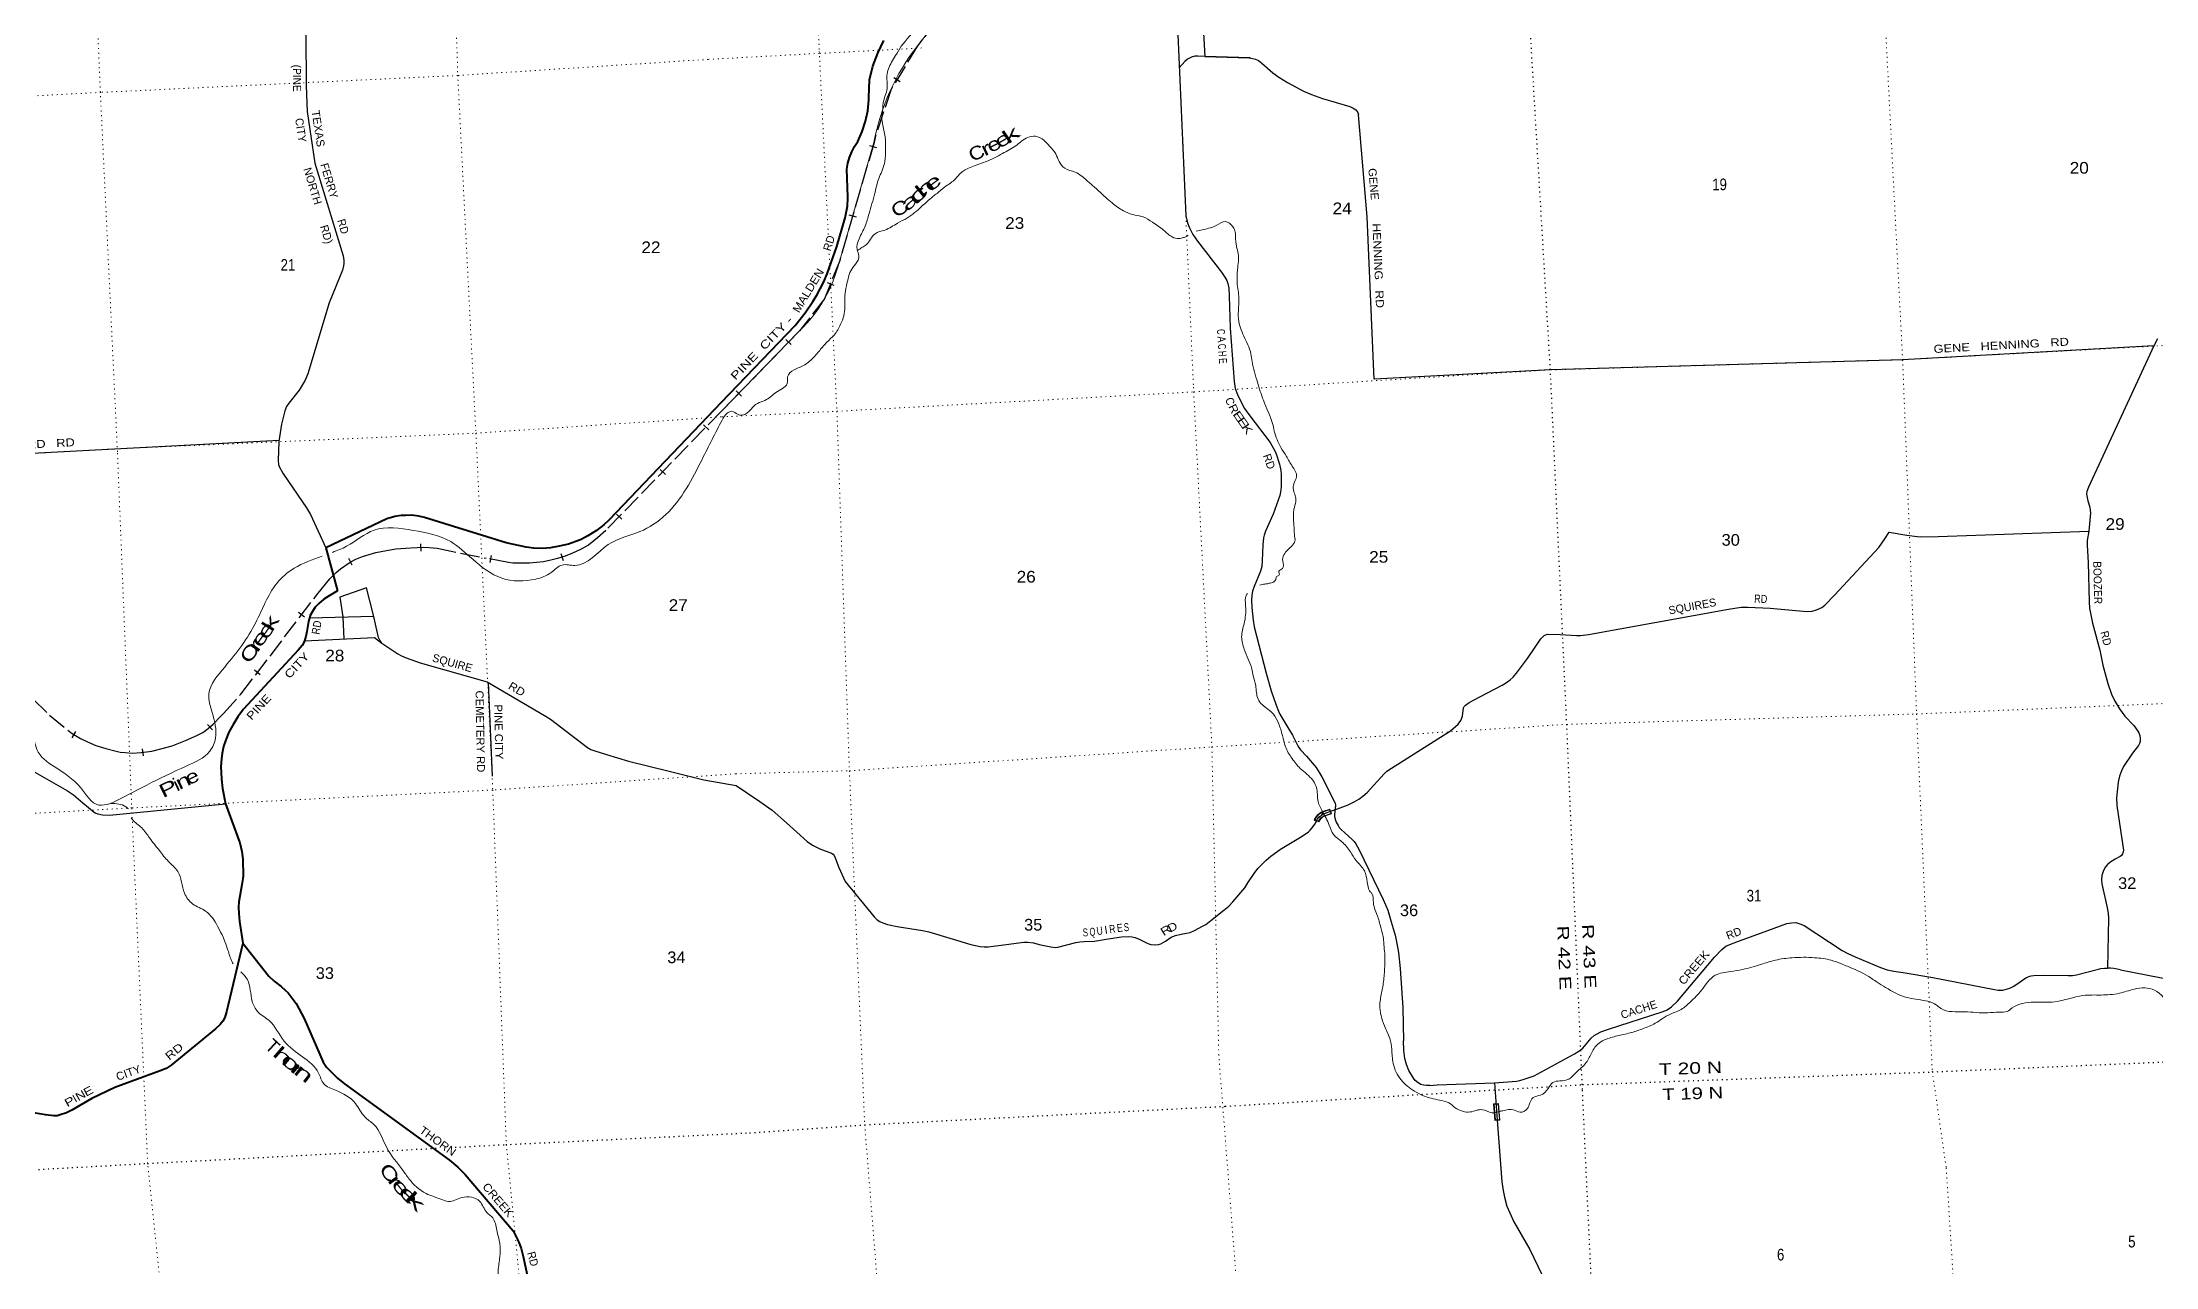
# Model space of a CAD drawing. Header units: feet. Extents: x 745759 to 1002271, y -170898 to 32007.
# Drawn here: x 863891 to 895585, y -102104 to -83742 of the extents above; entities that cross this region are included whole.
import ezdxf
from ezdxf.enums import TextEntityAlignment as Align

# ---------------------------------------------------------------- set-up
doc = ezdxf.new("R2010")
doc.units = ezdxf.units.FT
doc.header["$LTSCALE"] = 48
doc.header["$PDMODE"] = 32
doc.header["$PDSIZE"] = 24
doc.linetypes.add('DOTTED', pattern=[1.5, 0.3, -1.2])
doc.linetypes.add('LONG_DASHED', pattern=[7.5, 6, -1.5])
for name, color, linetype, lineweight in [('26', 7, 'Continuous', 40), ('29', 7, 'Continuous', 25), ('31', 7, 'Continuous', 13), ('39', 7, 'Continuous', 13), ('6', 7, 'DOTTED', 25), ('63', 7, 'Continuous', 25), ('7', 7, 'DOTTED', 13)]:
    doc.layers.add(name, color=color, linetype=linetype, lineweight=lineweight)
for name, color, linetype in [('27', 7, 'Continuous'), ('30', 7, 'Continuous'), ('41', 7, 'Continuous')]:
    doc.layers.add(name, color=color, linetype=linetype)

msp = doc.modelspace()

# ---------------------------------------------------------------- linework, layer by layer
at = {"layer": '26'}
msp.add_line((868144.9, -91324.38), (868319.75, -91966.48), dxfattribs=at)
for points in [[(874075.87, -89139.04), (875184.04, -87989.7), (875331.23, -87800.82), (875445.62, -87629.14), (875505.67, -87531.85), (875605.76, -87342.99), (875662.95, -87214.22), (875808.2, -86805.95), (875930.11, -86375.15), (875966.44, -86198), (875971.76, -86080.23), (875971.36, -86057.08), (875958.24, -85644.99), (875973.13, -85556.4), (875997.2, -85469.85), (876030.18, -85386.3), (876071.71, -85306.64), (876121.35, -85231.77), (876121.94, -85230.97), (876187.55, -85081.96), (876237.23, -84926.9), (876270.43, -84767.5), (876286.79, -84605.51), (876288.16, -84567.45), (876298.45, -84305.71), (876348.84, -84101.67), (876420.28, -83904.02), (876511.98, -83714.91)], [(874074.87, -89140.08), (872385.99, -90909.07), (872311.42, -90978.79), (872201.66, -91064.63), (872072.85, -91144.63), (871970.69, -91200.18), (871892.83, -91228.88), (871784.13, -91266.85), (871642.94, -91299.56), (871513.19, -91324.63), (871390.1, -91332.05), (871262.23, -91329.07), (871146.03, -91311.96), (870848.51, -91246.88), (869622.13, -90870.19), (869538.33, -90850.59), (869428.92, -90834.63), (869337.86, -90836.86), (869271.24, -90839.08), (869177.96, -90852.41), (869056.14, -90888.8), (868144.9, -91324.38)], [(868319.75, -91966.48), (868190.76, -92042.2), (868111.95, -92094.64), (868040.59, -92156.71), (867985.36, -92214.64), (867940.94, -92279.08), (867909.85, -92336.86), (867882.27, -92430.53), (867857.77, -92580.17), (867843.23, -92652.41), (867818.8, -92732.41), (867787.7, -92790.19), (867727.77, -92859.32), (866910.12, -93743.68), (866824.96, -93855.75), (866746.88, -93981.36), (866689.49, -94089.08), (866643.59, -94201.44), (866609.54, -94300.19), (866588.2, -94404.22), (866576.23, -94489.08), (866570.98, -94604.02), (866579.66, -94793.11), (866592.89, -94930.19), (866639.67, -95161.96), (866639.67, -95161.96)], [(866639.67, -95161.96), (866727.66, -95407.69), (866853.83, -95749.08), (866870.51, -95812.95), (866884.93, -95877.97), (866897.1, -95993.54), (866901.38, -96249.2), (866890.47, -96347.98), (866840.34, -96631.36), (866834.95, -96712.42), (866836.07, -96806.87), (866849.39, -96924.65), (866897.96, -97254.23)], [(866897.96, -97254.23), (866653.52, -98281.38), (866627.33, -98369.03), (866596.24, -98422.37), (866556.26, -98473.48), (866486.65, -98535.27), (865821.71, -99081.51), (865747.87, -99133.48), (865660.74, -99166.09), (864980.42, -99414.65), (864634.28, -99582.39), (864332.6, -99757.07), (864256.55, -99796.83), (864159.21, -99827.85), (864116.63, -99839.05), (864063.33, -99841.27), (863937.77, -99827.33), (863602.22, -99771.26)], [(866897.96, -97254.23), (867290.53, -97745.9), (867370.19, -97823.52), (867473.55, -97902.45), (867534.53, -97956.86), (867576.73, -97996.86), (867699.28, -98158.63), (867817.5, -98381.24), (868105.4, -99036.64), (868155.26, -99109.08), (868234.05, -99192.53), (868319.61, -99277.97), (868425.46, -99362.96), (869999.63, -100505.87), (870125.18, -100609.08), (870230.36, -100719.63), (870951.78, -101567.62), (871017.96, -101693.52), (871053.5, -101773.52), (871071.27, -101831.3), (871104.19, -101952.5), (871526.87, -103911.56)]]:
    msp.add_lwpolyline(points, dxfattribs=at)
at = {"layer": '29'}
for p, q in [((881204.68, -81952.54), (881327.62, -83953.12)), ((882002.73, -83977.32), (881327.62, -83953.12)), ((883759.56, -86360.12), (883627.32, -84831.19)), ((895556.47, -88293.31), (894574.82, -90415.72)), ((867899.3, -92372.69), (868861.23, -92348.18)), ((870576.9, -93343.21), (870635.55, -94748.85)), ((883641.62, -95853.58), (884001.71, -96597.9)), ((892241.14, -97767.94), (893165.56, -97948.49)), ((895058.14, -97650.8), (897855.7, -98199.93))]:
    msp.add_line(p, q, dxfattribs=at)
for points in [[(880859.49, -82313.35), (880919.73, -83623.29), (881040.11, -86344.34)], [(867836.81, -82827.35), (867847.42, -84395), (867861.47, -84781.93), (867977.84, -85552.41), (868400.81, -86944.76), (868412.21, -87015.82), (868412.21, -87061.47), (868406.84, -87096.38), (868391.35, -87157.03), (868195.73, -87648.89), (867875.29, -88712.64), (867832.48, -88807.11), (867742.31, -88957.91), (867588.25, -89153.55), (867553.36, -89204.58), (867527.07, -89270.92), (867478.92, -89466.5), (867440.8, -89726.28), (867427.22, -90012.94), (867432.59, -90074.7), (867444.51, -90103.53), (867499.69, -90203.61), (867584.01, -90326.2), (867855.56, -90725.43), (867915.7, -90823.98), (868144.9, -91324.38)], [(881327.62, -83953.12), (881217.95, -83947.53), (881173.3, -83951.99), (881125.31, -83964.28), (881092.93, -83977.68), (881063.91, -83996.67), (881025.96, -84031.29), (880941.89, -84124.15)], [(881327.62, -83953.12), (881989.27, -83975.45), (882040.61, -83984.38), (882083.03, -83995.55), (882127.68, -84015.65), (882179.02, -84053.62), (882346.46, -84201.04), (882435.76, -84265.82), (882563.01, -84346.23), (882804.11, -84473.54), (882922.43, -84524.92), (883089.86, -84585.22), (883498.4, -84705.84), (883549.75, -84728.17), (883592.16, -84757.21), (883618.95, -84792.95), (883627.32, -84831.19)], [(881040.11, -86344.34), (881066.26, -86450.75), (881090.83, -86516.65), (881146.65, -86622.76), (881215.87, -86722.17), (881577.59, -87191.31), (881626.7, -87266.15), (881655.73, -87313.06), (881671.37, -87361.09), (881684.76, -87426.99), (881689.23, -87548.74), (881702.63, -88031.28), (881765.15, -88831.05), (881780.76, -88932.7), (881814.27, -89023.17), (881865.61, -89129.29), (881921.44, -89233.17), (881970.57, -89304.65)], [(895556.47, -88293.31), (891789.35, -88502.43), (886507.23, -88654.45), (883863.55, -88793.88), (883759.56, -86360.12), (883761.57, -86360.08)], [(895610.04, -88186.6), (895556.47, -88293.31)], [(881970.57, -89304.65), (882077.72, -89447.63), (882227.33, -89636.41), (882305.47, -89742.52), (882356.82, -89834.11), (882388.09, -89900.02), (882443.9, -90068.68), (882464, -90164.74), (882468.47, -90221.71), (882470.69, -90409.36), (882461.76, -90487.55), (882450.61, -90538.93), (882347.9, -90820.42), (882236.26, -91075.09), (882216.14, -91132.05), (882207.21, -91174.5), (882196.07, -91276.15), (882187.14, -91517.42), (882178.18, -91603.42), (882160.34, -91673.8), (882066.56, -91901.66), (882041.98, -91975.38), (882030.84, -92035.7), (882026.35, -92102.71), (882030.84, -92218.89)], [(862877.76, -89946.16), (867443.18, -89710.03)], [(894574.82, -90415.72), (894550.44, -90478.02), (894545.97, -90518.23), (894566.07, -90616.52), (894595.1, -90714.82), (894604.03, -90761.74), (894606.26, -90799.71), (894583.93, -91075.06)], [(887550.45, -92537.21), (889180.43, -92241.21), (889367.99, -92214.4), (889470.7, -92214.4), (889805.63, -92227.8), (890354.91, -92276.95), (890430.83, -92272.48), (890497.81, -92254.61), (890578.19, -92218.87), (890622.85, -92183.12), (890770.22, -92031.21), (891431.14, -91320.8), (891524.92, -91186.75), (891589.2, -91087.81), (891850.92, -91133.14)], [(891850.92, -91133.14), (892007.22, -91155.48), (892060.81, -91159.95), (892324.29, -91151.02), (894583.93, -91075.06)], [(894583.93, -91075.06), (894559.38, -91214.12), (894557.14, -91282.26), (894570.54, -91541.4), (894586.17, -92134.53), (894592.87, -92229.48), (894637.53, -92452.88), (894744.7, -92859.47), (894793.83, -93082.87), (894865.28, -93359.88), (894921.1, -93516.26), (894967.99, -93614.56), (895041.67, -93737.43), (895124.29, -93846.9)], [(868753.36, -91921.7), (868353.2, -92064.47), (868398.54, -92359.38), (868413.16, -92691.31)], [(868983.2, -92750.61), (868951.34, -92705.6), (868932.35, -92665.79), (868853.04, -92311.63), (868753.36, -91921.7)], [(882030.84, -92218.89), (882048.68, -92409.89), (882066.54, -92509.3), (882245.16, -93201.84), (882318.86, -93467.68), (882392.54, -93684.37), (882428.26, -93771.5), (882450.58, -93818.42), (882539.9, -93965.86), (882638.14, -94131.17), (882725.24, -94303.76), (882759.85, -94354.02), (882848.03, -94448.4), (882995.39, -94618.18), (883080.24, -94756.69)], [(883274.19, -95251.64), (883473.26, -95177.81), (883562.58, -95134.25), (883634.03, -95091.8), (883696.55, -95047.12), (883759.07, -94990.15), (884013.61, -94713.13), (884056.03, -94671.81), (884125.25, -94628.24), (885009.46, -94065.27), (885083.15, -94004.96), (885125.57, -93966.98), (885165.76, -93912.25), (885188.09, -93846.34), (885205.95, -93721.23), (885214.88, -93704.49), (885234.98, -93682.15), (885290.8, -93645.28), (885451.57, -93555.92), (885782.03, -93385.02), (885849.01, -93341.45), (885902.6, -93303.48), (885949.49, -93261.03), (886014.24, -93185.07), (886166.08, -92984.01), (886362.57, -92689.12), (886411.69, -92638.86), (886449.65, -92620.99), (886465.28, -92617.63), (886652.84, -92622.1), (886898.45, -92639.97), (886960.97, -92636.63), (887077.08, -92622.1), (887550.45, -92537.21)], [(867823.04, -92718.54), (868874.23, -92670.04), (868983.2, -92750.61)], [(868983.2, -92750.61), (869221.33, -92915.01), (869276.12, -92943.3), (869349.93, -92972.84), (869556.89, -93047.4), (870562.07, -93331.64), (871423.42, -93835.33), (871512.03, -93894.07), (872069.15, -94317.04), (872118.66, -94345.29), (872175.03, -94369.47), (872351.67, -94423.22), (872680.14, -94521.58), (873291.51, -94673.65), (873809.71, -94801.04), (874296.98, -94885.42)], [(895124.29, -93846.9), (895256.04, -93987.64), (895318.56, -94071.42), (895331.96, -94098.22), (895345.36, -94139.56), (895349.82, -94183.12), (895349.82, -94221.09), (895343.12, -94259.07), (895327.49, -94287), (895238.18, -94403.17), (895104.21, -94604.23), (895070.71, -94665.67), (895041.69, -94747.21), (895021.59, -94835.45), (895010.43, -94930.4), (894997.03, -95071.14), (895001.49, -95185.08), (895077.41, -95689.97), (895099.74, -95855.28), (895097.51, -95883.21), (895088.58, -95910.02), (895070.72, -95936.83), (895050.62, -95953.58), (894974.7, -95993.79), (894912.18, -96034.01), (894863.06, -96069.75), (894831.8, -96107.74), (894800.54, -96163.58), (894778.21, -96235.08), (894773.74, -96302.09), (894778.21, -96364.65), (894854.13, -96695.28), (894871.99, -96802.51), (894878.68, -96875.12), (894860.82, -97625.76)], [(863323.57, -94425.23), (864268.92, -94965.54), (864358.75, -95025.69), (864496.79, -95145.14), (864671.41, -95287.8), (864691.87, -95303.47), (864725.18, -95314.58), (864794.03, -95327.91), (864897.92, -95330.48), (866639.03, -95160.18)], [(883080.24, -94756.69), (883256.67, -95101.85), (883279, -95156.59), (883283.47, -95177.81), (883283.47, -95199.03), (883274.19, -95251.64)], [(874297.31, -94885.65), (874651.54, -95125.42), (874834.62, -95259.45), (875053.43, -95447.1), (875361.54, -95728.56), (875439.68, -95781.06), (875553.55, -95835.78), (875727.7, -95902.8), (875752.25, -95917.32), (875765.65, -95935.19), (875781.28, -95969.81), (875834.87, -96117.25), (875933.1, -96327.23), (876366.24, -96858.88), (876413.13, -96902.45), (876453.32, -96928.14), (876495.74, -96948.24), (876564.96, -96970.58), (876710.08, -97001.85), (877091.87, -97062.17), (877187.87, -97082.27), (877817.49, -97274.38), (877958.15, -97301.19), (878016.2, -97306.77), (878076.48, -97305.65), (878344.4, -97274.38), (878612.32, -97238.63), (878672.61, -97235.29), (878755.21, -97247.57), (878840.05, -97269.91)], [(882782.98, -95647.03), (882879.01, -95583.36), (882903.57, -95558.79), (882932.59, -95524.17), (882975.01, -95464.97), (883015.2, -95392.37), (883034.18, -95364.45), (883048.69, -95349.93), (883074.37, -95330.94), (883093.34, -95318.65), (883119.02, -95307.48), (883225.07, -95268.39), (883274.19, -95251.64)], [(883274.19, -95251.64), (883270, -95345.92), (883277.81, -95390.05), (883294.56, -95437.52), (883322.46, -95486.11), (883341.45, -95515.71), (883370.47, -95545.32), (883424.07, -95596.13), (883531.24, -95692.2), (883563.62, -95725.16), (883589.3, -95761.45), (883641.62, -95853.58)], [(881048.19, -97103.49), (881104.01, -97089.53), (881170.99, -97061.05), (881289.32, -96998.5), (881338.45, -96971.13), (881416.58, -96913.61), (881610.82, -96759.48), (881685.63, -96695.26), (881744.79, -96634.38), (881896.61, -96455.68), (881923.42, -96421.05), (881970.29, -96346.22), (882075.22, -96194.32), (882126.59, -96127.86), (882186.86, -96064.75), (882242.69, -96008.35), (882316.35, -95946.36), (882461.48, -95843.6), (882782.98, -95647.03)], [(884001.71, -96597.9), (884068.26, -96756.72), (884121.85, -96930.97), (884177.67, -97132.04), (884206.69, -97254.91), (884229.02, -97391.19), (884253.61, -97630.28)], [(889675.06, -97095.15), (890052.42, -96957.76), (890121.64, -96945.47), (890186.39, -96944.36), (890246.68, -96961.11), (890311.44, -96989.04), (890883.06, -97359.89), (890970.14, -97407.92), (891079.55, -97458.19), (891456.91, -97617.92), (891557.39, -97650.32), (891657.87, -97671.54), (891798.54, -97690.53), (892241.14, -97767.94)], [(878840.05, -97269.91), (879016.44, -97309), (879083.43, -97315.71), (879121.38, -97311.24), (879391.54, -97244.22), (879451.82, -97233.05), (879516.57, -97226.35), (879668.39, -97219.65), (879847, -97192.84), (880074.74, -97159.34), (880177.44, -97152.64), (880235.49, -97154.87), (880280.14, -97166.04), (880340.43, -97192.84), (880469.92, -97257.63), (880514.58, -97271.03), (880583.79, -97275.5), (880628.44, -97271.03), (880664.17, -97259.86), (880733.38, -97219.65), (880822.69, -97163.8), (880887.44, -97135.88), (880970.04, -97116.89), (881048.19, -97103.49)], [(885670.16, -99346.78), (885999.71, -99320.27), (886051.07, -99310.22), (886115.82, -99293.46), (886205.14, -99263.3), (886263.19, -99239.84), (886870.54, -98913.67), (886933.07, -98872.35), (886995.58, -98824.31), (887120.63, -98676.86), (887163.05, -98635.54), (887196.54, -98614.31), (887265.77, -98581.92), (887361.78, -98547.29), (888196.88, -98279.2), (888259.42, -98250.16), (888321.92, -98207.71), (888411.24, -98122.82), (888969.46, -97461.54), (889076.65, -97348.72), (889139.16, -97296.22), (889197.23, -97270.53), (889326.73, -97220.26), (889675.06, -97095.15)], [(884253.61, -97630.28), (884292.82, -98222.83), (884303.7, -98715.43)], [(893165.56, -97948.49), (893220.9, -97955.82), (893267.79, -97957.5), (893293.47, -97954.7), (893329.2, -97948), (893363.81, -97937.95), (893395.07, -97926.22), (893446.43, -97899.97), (893502.25, -97865.9), (893638.45, -97774.3), (893670.83, -97755.87), (893697.63, -97746.94), (893718.84, -97741.35), (893756.8, -97736.32), (893910.86, -97729.62), (894272.59, -97738.56), (894336.23, -97735.21), (894397.64, -97725.15), (894726.99, -97641.38), (894763.83, -97633.56), (894815.19, -97626.86), (894860.82, -97625.76)], [(895058.14, -97650.8), (894954.76, -97631.89), (894908.98, -97627.42), (894860.82, -97625.76)], [(884698.35, -99386.56), (884648.81, -99387.29), (884608.62, -99380.59), (884566.19, -99369.42), (884523.77, -99344.84), (884479.11, -99311.33), (884452.32, -99277.82), (884385.33, -99159.42), (884347.37, -99072.29), (884325.04, -98982.93), (884309.41, -98860.05), (884303.7, -98715.43)], [(884698.35, -99386.56), (884810.7, -99378.02), (885670.16, -99346.78)], [(885670.16, -99346.78), (885711.47, -99908.59), (885779.3, -100830.93)], [(885779.3, -100830.93), (885797.36, -100960.96), (885819.01, -101060.43), (885856.42, -101197.31), (885897.75, -101296.78), (885956.81, -101430.71), (886196.97, -101848.26), (886382.02, -102230.36), (886500.13, -102533.68), (886539.51, -102608.52), (886559.19, -102634.13), (886594.62, -102659.73), (886740.29, -102742.45), (886897.78, -102829.11), (886935.19, -102854.72), (886964.72, -102880.33), (887019.83, -102951.23), (887118.26, -103120.61), (887153.7, -103202.35), (887164.57, -103247.75)]]:
    msp.add_lwpolyline(points, dxfattribs=at)
at = {"layer": '29', "linetype": 'DOTTED', "lineweight": 100}
msp.add_arc((883236.56, -95528.48), 259.58, 122.67233, 169.96585, dxfattribs=at)
at = {"layer": '31'}
for p, q in [((883031.09, -95423.62), (882976.82, -95399.96)), ((883092.05, -95279.47), (883199.58, -95240.16)), ((883225.13, -95310.67), (883119.06, -95348.15)), ((883199.58, -95240.16), (883225.13, -95310.67)), ((882966.31, -95404.1), (883035.35, -95434.2)), ((885730.73, -99655.51), (885750.48, -99904.73)), ((885750.48, -99904.73), (885675.71, -99910.65))]:
    msp.add_line(p, q, dxfattribs=at)
for points in [[(883094.79, -95286.98), (883194.78, -95250.42), (883214.85, -95305.81), (883116.39, -95340.6)], [(885675.71, -99910.65), (885655.96, -99661.43), (885730.73, -99655.51)]]:
    msp.add_lwpolyline(points, dxfattribs=at)
msp.add_lwpolyline([(885683.05, -99902.04), (885664.56, -99668.77), (885723.38, -99664.11), (885741.87, -99897.38)], close=True, dxfattribs=at)
for centre, radius, start, end in [((883176.96, -95490.88), 227.82, 111.88208, 157.60989), ((883176.96, -95490.88), 219.82, 111.88208, 155.56764), ((883178.12, -95489.34), 161.05, 112.6981, 155.91406), ((883178.12, -95489.34), 153.05, 112.6981, 158.88134)]:
    msp.add_arc(centre, radius, start, end, dxfattribs=at)
msp.add_point((882976.82, -95399.96), dxfattribs=at)
at = {"layer": '39'}
for points in [[(874085.43, -89407.04), (874159.98, -89304.01), (874233.73, -89276.21), (874319.11, -89320.57), (874387.72, -89333.12), (874520.39, -89243.66), (874614.95, -89157.07), (874728.51, -89112.29), (874890.74, -88996.02), (874989.89, -88935.47), (875060.56, -88859.47), (875068.42, -88760.72), (875164.54, -88653.97), (875287.93, -88598.92), (875430.33, -88495.16), (875549.98, -88361.74), (875657.79, -88238.64), (875765.96, -88131.62), (875862.89, -87970.54), (875912.32, -87842.7), (875926.54, -87576.85), (875974.43, -87288.12), (876013.99, -87168.55), (876088.15, -87068.33), (876137.67, -86944.52), (876111.43, -86848.55), (876140.02, -86686.98), (876230.34, -86499.89), (876290.45, -86309.46), (876333.41, -86161.65), (876378.15, -86003.75), (876409.19, -85862.24), (876490.95, -85651.21), (876526.49, -85531.73), (876538.3, -85338.35), (876530.33, -85159.5), (876491.7, -84957.19), (876483.01, -84836.68), (876488.37, -84806.39), (876501.02, -84651.21), (876560.51, -84432.63), (876558.34, -84243.59), (876628.18, -84038.85), (876688.27, -83938.94), (876773.68, -83802.26), (877014.45, -83511.24), (877152.71, -83311.02), (877352.67, -83083.27), (877463.04, -82893.73), (877564.52, -82756.68), (877601.37, -82685.71)], [(876117.81, -86864.5), (876183.17, -86820.79), (876248.52, -86777.09), (876311.02, -86695.23), (876379.55, -86613.24), (876525.03, -86557.69), (876717.7, -86454.83), (876858.68, -86377.25), (877077.96, -86205.4), (877245.5, -86056.82), (877308.71, -86007.13), (877425.18, -85912), (877565.58, -85808.29), (877644.06, -85722.05), (878043.82, -85532.09), (878292.33, -85409.87), (878488.75, -85294.85), (878668.88, -85170.14), (878787.03, -85151.41), (878915, -85212.93), (878995.25, -85297.64), (879088.31, -85416.26), (879139, -85527.78), (879223.62, -85628.48), (879381.72, -85689.33), (879555.3, -85814.2), (879674.16, -85918.16), (879836.18, -86065.42), (879936.56, -86151.7), (880103.93, -86268.66), (880241.86, -86325.93), (880401.39, -86360.59), (880539.8, -86439.98), (880709.32, -86562.93), (880836.08, -86660.69), (880937.13, -86686.6), (881005.12, -86671), (881048.91, -86651.92), (881075.11, -86632.38)], [(881195.25, -86572.03), (881285.86, -86552.09), (881379.87, -86531.89), (881495.53, -86491.08), (881632.84, -86429.69), (881749.25, -86513.59), (881781.06, -86589.32), (881784.54, -86655.63), (881792.47, -86741.95), (881801.88, -86804.1), (881824.28, -86908.2), (881815.59, -87151.8), (881809.85, -87347.06), (881837.1, -87579.8), (881826.8, -87841.54), (881858.92, -88021.87), (881971.06, -88276.86), (882016.27, -88412.64), (882032.9, -88528.94), (882116.16, -88840.9), (882202.5, -89110.54), (882340.84, -89459.49), (882367.43, -89571.55), (882465.33, -89818.8), (882550.71, -89953.69), (882634.25, -90096.66), (882701.99, -90252.06), (882654.62, -90381.86), (882660.72, -90476.27), (882684.77, -90564.24), (882690.25, -90630.51), (882660.64, -90745.83), (882654.3, -90822.41), (882659.28, -90957.08), (882664.9, -91029.37), (882671.53, -91147.91), (882678.62, -91196.03), (882678.76, -91202.06), (882569.56, -91353.36), (882492.89, -91522.03), (882489.35, -91634.76), (882435.96, -91674.17), (882441.22, -91730.38), (882401.54, -91753.39), (882388.45, -91797.94), (882345.19, -91841.15), (882305.24, -91852.1), (882279.26, -91858.71), (882225.16, -91865.96), (882148.37, -91884)], [(874085.43, -89407.04), (873785.13, -89997.4), (873242.3, -90824.5), (872853.25, -91080.24), (872377.86, -91274.84), (871876.25, -91587.56), (871687.32, -91580.97), (871520.43, -91694.62), (871290.79, -91792.6), (870780.4, -91778.66), (870345.36, -91493.22), (870015.44, -91229.84), (869451.8, -91062.58), (868867.43, -91057.65), (868453.85, -91300.24), (868242.31, -91390.89)], [(864911.51, -95159.94), (864737.54, -95181.02), (864468.04, -94923.29), (864068.02, -94604.17), (863810.55, -94345.97), (863726.43, -94109.11), (863312.35, -94032.78), (863013.56, -93921.56), (862872.31, -93656.71), (862510.47, -93156.4), (862349.61, -92541.08), (862113.06, -92187.17), (861555.14, -91646.24), (861185.73, -91342.04), (861142.15, -91318.85)], [(868088.02, -91449.54), (867667.74, -91630.37), (867406.27, -91858.82), (867092.37, -92444.64), (866626.55, -93111.21), (866390.86, -93512.24), (866438.28, -93792.95), (866489.1, -94176.48), (866405.21, -94371.6), (866049.24, -94595.74), (865456.41, -94881.83), (864911.51, -95159.94)], [(881962.59, -92006.59), (881949.37, -92027), (881937.07, -92198.26), (881914.72, -92460.27), (881876.89, -92658.26), (881917.18, -92844.44), (881974.7, -92992.02), (882030.17, -93137.63), (882050.55, -93241.78), (882087.94, -93387.79), (882122.6, -93592.2), (882270.65, -93743.8), (882352.64, -93816.4), (882430.02, -93953.47), (882488.3, -94135.23), (882534.25, -94305.19), (882630.56, -94480.07), (882756.46, -94630.14), (882943.3, -94809.03), (883002.43, -94938.47), (883031.33, -95155.08), (883091.54, -95280.39), (883092.03, -95281.4)], [(864918.89, -95156.17), (865143.88, -95205.17), (865184.68, -95239.3)], [(865226.09, -95372.93), (865242.57, -95397.04), (865383.3, -95524.65), (865498.63, -95673.46), (865647.45, -95863.33), (865779.22, -96023.6), (865922.89, -96179.36), (866023.91, -96502.34), (866149.73, -96664.87), (866339.99, -96772.34), (866520.08, -96997.29), (866674.49, -97356.5), (866736.49, -97531.67), (866752.15, -97562.49)], [(883092.03, -95281.4), (883189.26, -95481.46), (883254.68, -95622.83), (883379.65, -95730.68), (883507.61, -95882.72), (883592.85, -96011.58), (883718.85, -96165.67), (883760.74, -96333.71), (883795.86, -96467.71), (883802.1, -96477.63), (883818.53, -96493.36), (883852.12, -96649.51), (883918.96, -96855.22), (883969.25, -97039.17), (884004.72, -97189.25), (884010.56, -97271.59), (884023.53, -97404.07), (884019.26, -97665.68), (883997.9, -97881.4), (883961.85, -98069.28), (883948.05, -98172.18), (883969.85, -98340.67), (884017.42, -98492.49), (884097.92, -98679.79), (884127.63, -98842.07), (884150.42, -99054.79), (884268.45, -99303.61), (884471.13, -99472.09), (884603.25, -99539.55), (884843.89, -99606.6), (884983.46, -99647.75), (885081.52, -99719.99), (885306, -99783.38), (885488.12, -99749.14), (885629.84, -99796.27), (885738.01, -99775.16)], [(885738.01, -99775.16), (885795.94, -99764.4), (885956.46, -99752.78), (886051.71, -99788.87), (886172.69, -99715.77), (886189.92, -99677.16), (886249.8, -99567.2), (886359.52, -99530.55), (886473.89, -99431.44), (886546.22, -99339.31), (886650.27, -99318.88), (886782.27, -99289.79), (886894.63, -99190.72), (887046.11, -99042.51), (887129.15, -98889.78), (887236.61, -98750.6), (887347.85, -98691.79), (887531.54, -98637.4), (887727.46, -98590.79), (887899.01, -98532.65), (888080.16, -98454.18), (888183.15, -98385.5), (888310.24, -98316.28), (888469.43, -98244.33), (888607.64, -98132.62), (888772.59, -97957.96), (888980.68, -97734.05), (889206.55, -97678.72), (889388.72, -97646.49), (889664.37, -97569.94), (889882.03, -97506.75), (890132.45, -97470.99), (890470.04, -97469.49), (890720.1, -97508.17), (890871.99, -97561.11)], [(890871.99, -97561.11), (890963.27, -97599.31), (891263.85, -97741.46), (891408.68, -97838.81), (891532.99, -97916.5), (891845.75, -98064.42), (892132.27, -98116.37), (892267.92, -98161.62), (892365.98, -98233.87), (892714.68, -98280.4), (893066.74, -98296.69), (893237.3, -98284.84), (893357.69, -98276.12), (893430.9, -98224.19), (893762.57, -98136.33), (894071.95, -98131.44), (894493.92, -98037.54), (894765.05, -98029.48), (895039.8, -98003.24), (895261.52, -97941.97), (895567.29, -97955.27), (895833.52, -98180.66), (896078.44, -98259.69), (896360.14, -98366.06), (896635.58, -98462.51), (896879.74, -98597.87), (897170.98, -98772.42), (897300.46, -98811.78), (897351.26, -98836.8), (897535.33, -98981.55), (897666.46, -99095.3), (897807.72, -99212.85), (897979.15, -99422.26), (898235.97, -99676.03), (898297.83, -99747.07), (898366.38, -99848.13), (898519.5, -100047.89), (898832, -100547.85), (898911.91, -100799.53), (899024.77, -101086.68), (899126.02, -101303.69), (899339.35, -101681.14), (899481.94, -101859.01), (899544.79, -101883.76), (899718.6, -101928.16), (899868.71, -101991.19), (899966.46, -102049.36), (900126.17, -102092.07), (900174.69, -102105.07), (900384.93, -102160.73), (900536.96, -102219.7), (900684.39, -102252.62), (900825.34, -102356.09), (900897.1, -102511.39), (901006.4, -102637.7), (901077.93, -102873.48), (901108.56, -103168.5), (901147.51, -103294.37), (901259.35, -103535.28), (901413.72, -103791.33), (901559.76, -103942.97), (901610.46, -103963.97), (901699.54, -104084.69), (901894.64, -104547.03), (901839.32, -104681.03), (901849.8, -104791.44), (901954.03, -105096.44)], [(866866.08, -97680.64), (866966.16, -97799.05), (867039.17, -98125.17), (867120.49, -98277.36), (867293.63, -98413.77), (867516.55, -98719.78), (867795.41, -98956.95), (868034.31, -99199.74), (868113.96, -99362.09), (868287.77, -99458.1), (868587.42, -99656.08), (868726.55, -99856.43), (868862.8, -99970.09), (869059.18, -100323.58), (869292.86, -100651.37), (869389.61, -100784.77), (869645.89, -101006.69), (869883.73, -101096.11), (869981.1, -101126.54), (870179.93, -101068.14), (870450.79, -101123.94), (870556.64, -101289.28), (870645.71, -101372.53), (870705.98, -101555.84), (870752.8, -101757.85), (870753.25, -101953.64), (870728.23, -102168.61), (870720.39, -102356.66), (870648, -102535.17), (870582.62, -102683.12), (870675.63, -102885.31), (870643.4, -103064.23), (870572.73, -103295.16), (870614.95, -103479.19), (870666.33, -103576.05), (870711.63, -103731.7), (871111.46, -103863.1), (871201.33, -104031.09), (871293.75, -104154.58), (871431.47, -104373.15), (871469.85, -104745.07), (871659.69, -105022.12), (871734.86, -105170.51), (871795.41, -105285.5)]]:
    msp.add_spline(points, degree=3, dxfattribs=at)
at = {"layer": '6'}
for points in [[(887983.23, -120155.11), (887731.34, -115512.46), (887479.56, -110116.87), (887235.44, -104795.55), (886988.33, -99447.94), (886753.44, -93979.75), (886507.23, -88654.45), (886186.22, -83218.16), (886168.47, -82803.1)], [(874498.09, -100096.34), (876224.45, -99975.88), (881632.42, -99698.35), (886991.12, -99373.64), (892234.18, -99182.27), (897627.11, -98951.34), (902963.7, -98717.65), (905702.54, -98611.3)], [(870082.23, -100312.65), (870842.25, -100272.6), (874498.09, -100096.34)], [(843297.31, -101726.31), (844310.38, -101684.81), (849675.29, -101460.59), (855038.01, -101109.29), (860094.57, -100848.93), (865471.25, -100555.61), (869812.13, -100326.88)]]:
    msp.add_lwpolyline(points, dxfattribs=at)
at = {"layer": '63'}
for p, q in [((876660.2, -84270.14), (876754.66, -84327.68)), ((876295.13, -85288.8), (876401.32, -85319.75)), ((875988.8, -86330.49), (876094.99, -86361.44)), ((875660.34, -87344.58), (875763.12, -87385.48)), ((875041.97, -88198.52), (875121.35, -88275.56)), ((874297.12, -88969.78), (874376.5, -89046.82)), ((873807.24, -89477.94), (873886.4, -89555.2)), ((873158.36, -90148.24), (873237.51, -90225.5)), ((872503.78, -90818.53), (872582.94, -90895.79)), ((869572.1, -91371.35), (869567.15, -91260.85)), ((868536.56, -91581.96), (868485.76, -91483.71)), ((870621.44, -91436.83), (870600.67, -91545.48)), ((871668.52, -91409.83), (871703.44, -91514.78)), ((867821.6, -92362.76), (867733.72, -92295.58)), ((867160.96, -93227.02), (867073.08, -93159.84)), ((864340, -94173.69), (864396.25, -94078.45)), ((866441.64, -94052.52), (866366.72, -93971.14)), ((865407.51, -94444.93), (865393.54, -94335.2))]:
    msp.add_line(p, q, dxfattribs=at)
at = {"layer": '63', "lineweight": 13}
for p, q in [((876363.42, -85245.7), (875844.08, -87027.51)), ((875246.07, -88068.78), (874086.74, -89263.39))]:
    msp.add_line(p, q, dxfattribs=at)
at = {"layer": '63', "linetype": 'LONG_DASHED'}
for points in [[(878200.38, -82300.67), (877017.95, -83792.94), (877018.74, -83796.8), (877016.57, -83795.05), (876620.62, -84445.09), (876379.8, -85169.08), (876364.49, -85245.96), (875845.12, -87027.87), (875621.1, -87590.89), (875248.04, -88068.41), (875246.85, -88069.56), (874080.95, -89270.93)], [(874079.68, -89270.74), (872340.7, -91061.34), (872215.2, -91175.61), (872163.14, -91219.52), (872081.03, -91281.3), (871963.99, -91347), (871841.41, -91402.62), (871730.25, -91446.83), (871615.46, -91485.02), (871517.04, -91509.28), (871405.09, -91531.02), (871199.89, -91550.99), (871028.91, -91553.84), (870946.1, -91550.98), (870880.8, -91542.01), (870548.81, -91478.54)], [(860152.65, -90064.64), (863997.08, -93830.92), (864337.06, -94108.55), (864464.44, -94183.77), (864566.6, -94233.46), (864694.36, -94286.02), (864844.84, -94334.32), (865001.17, -94371.29), (865060.69, -94385.47), (865131.5, -94393.97), (865239.24, -94402.49), (865375.38, -94393.98), (865531.5, -94374.09), (865670.64, -94339.99), (865841.07, -94294.52), (866037.09, -94214.92), (866210.45, -94139.56), (866301.11, -94091.37), (866380.34, -94034.73), (866451.22, -93969.48), (866570.6, -93850.02), (866610.35, -93807.4), (866869.89, -93517.88), (868027.02, -92004.12), (868203.57, -91787.55), (868297.74, -91691.9), (868361.53, -91638.52), (868506.07, -91536.26), (868591.87, -91491.9), (868694.68, -91451.89), (868894.17, -91394.86), (869050.88, -91363.5), (869192.42, -91339.54), (869418.4, -91323.58), (869609.25, -91315.03), (869693.04, -91318.5), (869811.83, -91329.31), (870547.45, -91478.92)]]:
    msp.add_lwpolyline(points, dxfattribs=at)
at = {"layer": '63', "lineweight": 13}
msp.add_lwpolyline([(878199.54, -82299.96), (877016.64, -83792.82), (877018.74, -83796.8)], dxfattribs=at)
for centre, radius, start, end in [((879690.32, -85868.2), 3384.64, 142.18046, 169.40184), ((873767.36, -86527.19), 2136.14, 313.80728, 346.4545)]:
    msp.add_arc(centre, radius, start, end, dxfattribs=at)
at = {"layer": '7'}
for points in [[(891157.82, -74176.57), (891291.53, -77789.58), (891507.67, -83027.05), (891789.35, -88502.43), (891999.09, -93814.47), (892234.18, -99173.27), (892443.98, -100623.57), (892692.46, -104555.14), (892926.88, -109983.31), (893159.25, -115318.98), (893333.74, -119945.31)], [(875143.9, -74800.41), (875314.44, -78514.07), (875543.4, -83878.19), (875678.81, -86647.64)], [(869950.72, -78693.24), (869957.74, -78851.88), (870121.58, -84235.08), (870393.34, -89603.89), (870646.46, -94955.27), (870850.2, -100270.27), (871375.66, -105661.25), (871612.14, -110995.12), (871861.05, -116401.18), (872011.19, -120773.9)], [(866644.03, -120979.3), (866502.34, -116691.76), (866295.67, -111348.62), (866040.07, -105983.21), (865471.25, -100555.61), (865233.49, -95243.99), (865018.27, -89885.04), (864761.67, -84489.38), (864552.95, -79570.92)], [(873877.77, -83998.06), (875554.12, -83907.92), (877133.33, -83824.14)], [(873877.77, -83998.06), (870121.71, -84239.12), (864769.83, -84493.1), (859394.68, -84772.23), (856450.03, -84917.15)], [(880979.92, -84979.1), (881154.55, -88912.42), (881431.03, -94309.68), (881534.16, -98920.31), (882009.55, -105036.83), (882201.74, -110463.92), (882475.4, -115848.96), (882687.51, -120361.52)], [(875691.96, -86916.47), (875807.29, -89275.31), (875994.66, -94666.3), (876224.45, -99975.88), (876654.74, -105355.41), (876900.63, -110757.17), (877196.56, -116149.76), (877350.45, -120568.29)], [(874084.36, -89359.43), (875807.29, -89275.31), (881162.73, -88984.87), (886507.23, -88654.45), (891789.35, -88502.43), (897144.78, -88212), (902513.91, -87995.68), (905276.39, -87903.83)], [(860622.93, -90082.28), (865015.67, -89837.34), (870393.34, -89603.89), (874084.36, -89359.43)], [(874290.58, -94712.34), (875994.66, -94666.3), (881431.03, -94309.68), (886753.44, -93970.75), (891999.09, -93814.47), (897339.92, -93590.74), (902718.52, -93348.07), (905489.41, -93226.29)], [(874290.58, -94712.34), (870646.46, -94955.27), (865234.83, -95223.75), (859892.37, -95519.74), (858588.53, -95575.39)]]:
    msp.add_lwpolyline(points, dxfattribs=at)

# ---------------------------------------------------------------- texts
at = {"layer": '27'}
msp.add_text('RD', height=120, rotation=72.698, dxfattribs=at).set_placement((875711.74, -86882.63))
for s, rotation, width, p in [('MALDEN', 58.698, 1.1, (875238.09, -87809.62)), ('PINE  CITY -', 46.045, 1.35, (874287.14, -88818.51)), ('RD', 80.702, 0.9, (868047.3, -92629.93)), ('CITY', 47.245, 1.25, (867597.93, -93294.27)), ('PINE', 47.245, 1.2, (867029.6, -93917.31)), ('RD', 39.403, 1.25, (865795.15, -99014.27)), ('CITY', 20.07, 1.05, (865022.64, -99318.21)), ('THORN', 324.019, 1.1, (869533.29, -100083.62)), ('CREEK', 310.389, 1.1, (870483.37, -100909)), ('RD', 285.196, 0.95, (871161.5, -101896.46))]:
    msp.add_text(s, height=120, rotation=rotation, dxfattribs=dict(at, width=width)).set_placement(p)
for s, rotation, width, p in [('N', 30.072, 1.25, (864493.71, -99586.51)), ('E', 28.355, 1.3, (864609.34, -99522.95)), ('P', 30.072, 1.35, (864329.2, -99678.77))]:
    msp.add_text(s, height=120, rotation=rotation, dxfattribs=dict(at, width=width)).set_placement(p, align=Align.CENTER)
msp.add_text('I', height=120, rotation=30.072, dxfattribs=at).set_placement((864407.14, -99633.68), align=Align.CENTER)
at = {"layer": '30'}
for s, rotation, width, p in [('(PINE', 270.388, 0.95, (867651.13, -84281.04)), ('TEXAS', 278.589, 1.05, (867970.3, -85044.54)), ('R', 286.898, 0.95, (868328.67, -86466.48)), ('D', 286.898, 0.95, (868361.92, -86575.93)), ('C', 274.47, 0.7, (881508.11, -88087.98)), ('A', 274.47, 0.85, (881517.1, -88200.03)), ('C', 274.47, 0.7, (881523.22, -88309.24)), ('H', 274.47, 0.65, (881528.94, -88416.12)), ('E', 274.47, 0.8, (881537.51, -88524.86)), ('R', 295.817, 1.15, (881703.28, -89264.12)), ('E', 304.502, 1.45, (881781.52, -89382.69)), ('E', 304.502, 1.45, (881847.28, -89477.11)), ('HASARD   RD', 2.961, 1.2, (863761.45, -89830.36)), ('K', 304.502, 1.4, (881913.06, -89574.41)), ('CEMETERY RD', 271.052, 1.05, (870399.17, -94077.3)), ('RD', 329.682, 1.1, (870977.98, -93493.76)), ('PINE CITY', 271.052, 1.05, (870676.71, -94085.18)), ('R', 8.368, 0.8, (879946.53, -97097.33)), ('E', 6.368, 0.8, (880054.99, -97082.52)), ('S', 3.733, 0.75, (880152.91, -97071.7)), ('D', 28.326, 1.2, (880868.48, -97061.68)), ('S', 3.527, 0.75, (879537.3, -97150.37)), ('Q', 4.027, 0.7, (879643.83, -97141.1)), ('U', 8.037, 0.8, (879755.77, -97125.78)), ('R', 32.02, 1.3, (880770.36, -97107.53))]:
    msp.add_text(s, height=120, rotation=rotation, dxfattribs=dict(at, width=width)).set_placement(p, align=Align.CENTER)
for s, rotation, p in [('CITY', 278.589, (867709.09, -85068.9)), ('FERRY', 286.898, (868137.35, -85835.94)), ('NORTH', 286.898, (867888.76, -85914.64)), ('RD)', 286.898, (868096.85, -86638.95)), ('C', 290.325, (881647.02, -89146.99)), ('SQUIRE', 344.21, (870025.62, -93107.2)), ('I', 8.368, (879851.63, -97111.3))]:
    msp.add_text(s, height=120, rotation=rotation, dxfattribs=at).set_placement(p, align=Align.CENTER)
for s, rotation, width, p in [('GENE ', 274.943, 1.05, (883776.26, -85635.39)), ('HENNING   RD', 272.447, 1.15, (883838.91, -86459.28)), ('GENE   HENNING   RD', 3.177, 1.2, (892256.46, -88402.08)), ('BOOZER', 271.509, 0.95, (894647.16, -91525.94)), ('RD', 357.709, 0.85, (889561.13, -92143.33)), ('RD', 284.766, 0.95, (894753.25, -92587.92)), ('CREEK', 49.831, 1.1, (888507.92, -97889.59))]:
    msp.add_text(s, height=120, rotation=rotation, dxfattribs=dict(at, width=width)).set_placement(p)
for s, rotation, p in [('RD', 289.881, (882193.87, -89939.53)), ('SQUIRES', 10.293, (888291.63, -92323.28)), ('RD', 21.215, (889170.87, -97201)), ('CACHE', 17.798, (887584.82, -98389.71))]:
    msp.add_text(s, height=120, rotation=rotation, dxfattribs=at).set_placement(p)
at = {"layer": '41'}
for s, rotation, width, p in [('e', 26.379, 1.35, (878201.55, -85359.91)), ('e', 31.392, 1.55, (878341.85, -85283.63)), ('k', 34.715, 1.85, (878472.3, -85208.06)), ('C', 25.208, 1.2, (877943.88, -85489.67)), ('r', 25.208, 1.5, (878083.21, -85425.67)), ('h', 39.181, 1.9, (877187.94, -86005.48)), ('e', 36.775, 1.7, (877300.66, -85922.56)), ('C', 29.335, 1.3, (876797.13, -86317.26)), ('a', 38.484, 1.85, (876957.49, -86206.32)), ('c', 41.98, 2.15, (877087.52, -86095.99)), ('e', 55.142, 1.65, (867323.74, -92615.51)), ('k', 58.825, 1.7, (867395.66, -92501.15)), ('C', 54.964, 1.45, (867077.86, -92960.64)), ('r', 55.142, 1.85, (867162.26, -92840.95)), ('e', 55.142, 1.65, (867234.06, -92733.44)), ('n', 25.511, 1.45, (866044.3, -94909.39)), ('e', 25.511, 1.35, (866177.84, -94844.34)), ('P', 26.011, 1.5, (865821.16, -95019.97)), ('i', 25.511, 1.15, (865941.69, -94965.28)), ('h', 319.347, 1.95, (867437.88, -99021.63)), ('o', 319.89, 1.85, (867555.33, -99118.69)), ('r', 319.89, 2.05, (867660.64, -99214.81)), ('n', 321.832, 1.85, (867752.95, -99282.94)), ('C', 305.559, 1.45, (869012.18, -100754.39)), ('r', 305.784, 1.85, (869106.17, -100876.2)), ('e', 309.009, 1.8, (869197.34, -100976.25)), ('e', 314.18, 2, (869316.8, -101097.92)), ('k', 316.326, 2.25, (869411.7, -101193.77))]:
    msp.add_text(s, height=200, rotation=rotation, dxfattribs=dict(at, width=width)).set_placement(p, align=Align.CENTER)
msp.add_text('T', height=200, rotation=317.515, dxfattribs=at).set_placement((867276.84, -98871.38), align=Align.CENTER)
at = {"layer": '6'}
for s, rotation, width, p in [('R 42 E', 272.46, 1.35, (886607.59, -96992.19)), ('R 43 E', 272.46, 1.35, (886982.01, -96970.63)), ('T 20 N', 2.09, 1.35, (888137.41, -99231.73)), ('T 19 N', 2.09, 1.3, (888189, -99609.28))]:
    msp.add_text(s, height=175, rotation=rotation, dxfattribs=dict(at, width=width)).set_placement(p)
at = {"layer": '7'}
for s, width, p in [('20', 1.1, (894295.49, -85711.94)), ('19', 0.85, (888933.49, -85960.59)), ('24', 1.1, (883241.54, -86319.8)), ('23', 1.1, (878330.59, -86540.12)), ('29', 1.1, (894832.83, -91053.58)), ('30', 1.05, (889075.34, -91291.57)), ('25', 1.1, (883789.8, -91546.12)), ('26', 1.1, (878503.19, -91843.85)), ('32', 1.05, (895021.05, -96439.46)), ('36', 1.05, (884251.13, -96845.98)), ('31', 0.85, (889450.5, -96627.01)), ('35', 1.05, (878614.43, -97062.89)), ('5', 0.85, (895171.87, -101814.9)), ('6', 0.85, (889905.15, -102009.77))]:
    msp.add_text(s, height=175, dxfattribs=dict(at, width=width)).set_placement(p)
for s, width, p in [('22', 1.1, (873019.08, -86903.5)), ('21', 0.85, (867574.81, -87167.84)), ('27', 1.1, (873427.96, -92269.08)), ('28', 1.1, (868277.43, -93026.42)), ('33', 1.05, (868128.44, -97788.37)), ('34', 1.05, (873400.12, -97551.39))]:
    msp.add_text(s, height=175, dxfattribs=dict(at, width=width)).set_placement(p, align=Align.CENTER)

doc.saveas('drawing.dxf')
